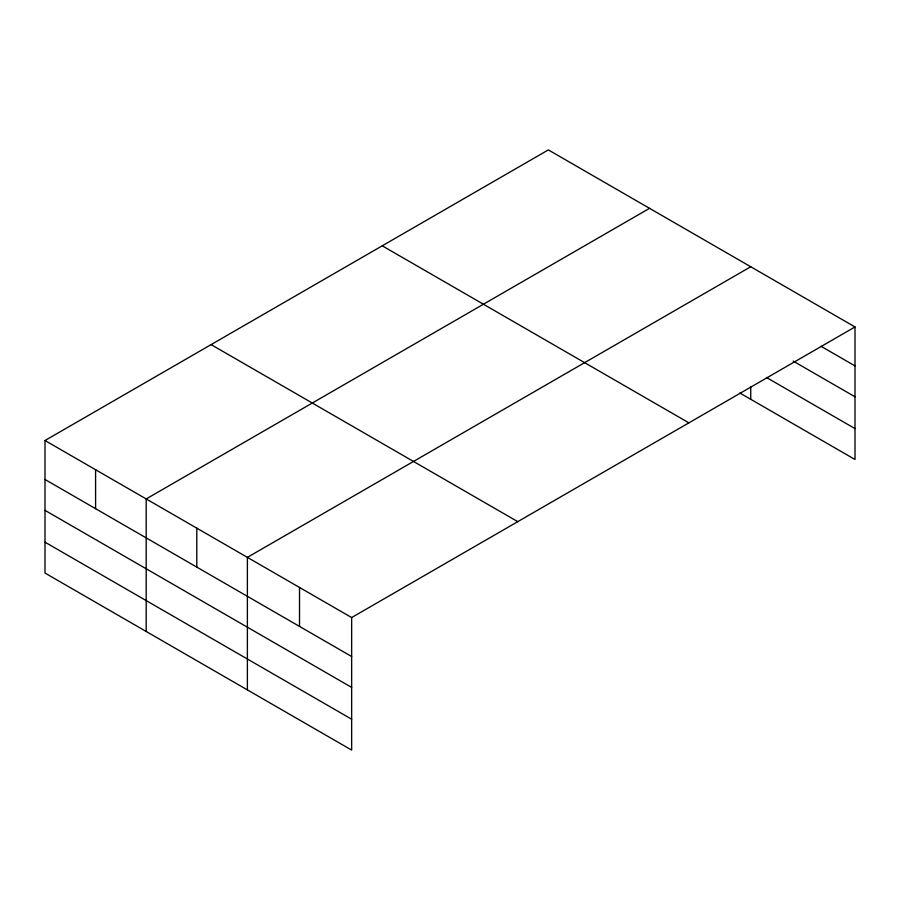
<?xml version="1.0" encoding="UTF-8"?>
<svg xmlns="http://www.w3.org/2000/svg" width="900" height="900" viewBox="0 0 900 900"><rect width="100%" height="100%" fill="white"/><g stroke="black" fill="none" stroke-linecap="round" stroke-linejoin="round"><path stroke-width="1.35" d="M855 326.947L548.347 149.906L45 440.516L45 573.053L351.652 750.094L351.652 617.558L855 326.947L855 459.484L739.901 393.03M649.541 208.328L146.194 498.938L146.194 631.474M750.735 266.749L247.388 557.359L247.388 689.895M821.059 346.309L855 365.906M793.17 361.091L855 396.787M766.496 377.505L855 428.603M382.241 245.812L688.894 422.854M211.106 344.61L517.759 521.651M45 440.516L351.652 617.558M45 479.475L351.652 656.516M45 510.356L351.652 687.398M45 542.171L351.652 719.212M750.735 386.662L750.735 399.296M299.52 587.464L299.52 626.411M196.785 528.154L196.785 567.101M95.591 469.721L95.591 508.68"/></g></svg>
